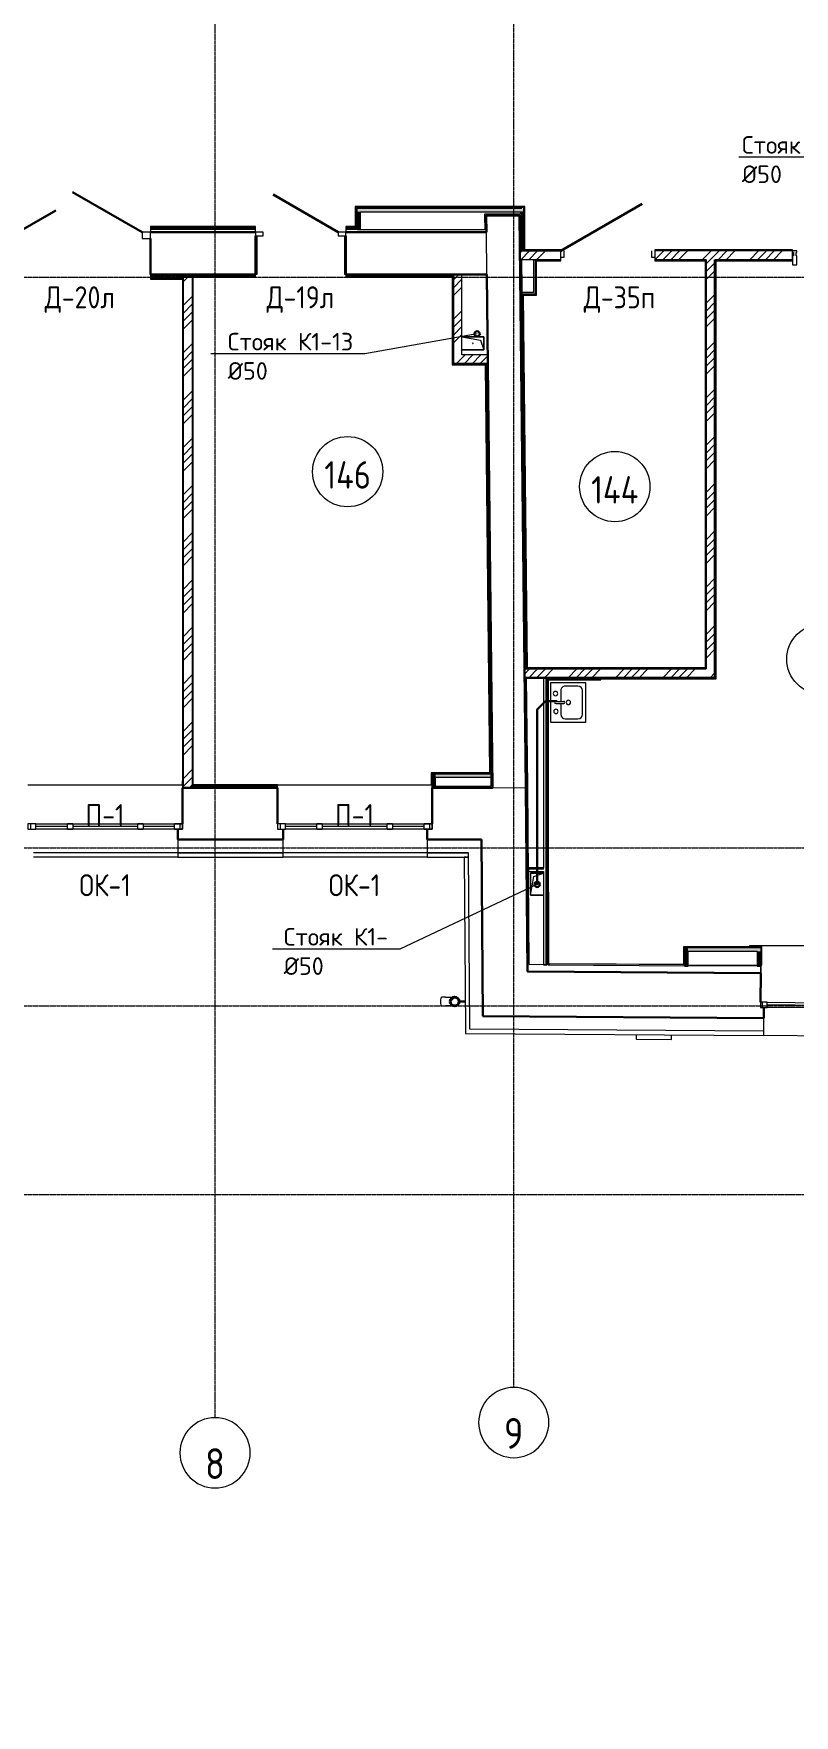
# Model space of a CAD drawing. Header units: millimetres. Extents: x -10178924 to 11692288, y -947381 to 58396.
# Drawn here: x 36385 to 45044, y -99954 to -80801 of the extents above; entities that cross this region are included whole.
import ezdxf
from ezdxf import colors
from ezdxf.entities.mleader import LeaderData, LeaderLine
from ezdxf.math import Vec2, Vec3

# ---------------------------------------------------------------- set-up
doc = ezdxf.new("R2010")
doc.units = ezdxf.units.MM
doc.linetypes.add('ADSK_Линия сетки', pattern=[25, 20, -2.5, 0, -2.5])
for name, color, linetype, lineweight in [('!К1', 32, 'Continuous', 30), ('_ Окна', 7, 'Continuous', 9), ('Аннотация', 7, 'Continuous', 18), ('Витраж', 7, 'Continuous', 9), ('Выноски ВК', 7, 'Continuous', 0), ('Двери', 7, 'Continuous', 9), ('Марки дверей', 7, 'Continuous', 20), ('Марки окон', 7, 'Continuous', 20), ('Обобщенные модели', 7, 'Continuous', 18), ('Окна', 7, 'Continuous', 9), ('Оси', 253, 'Continuous', 9), ('Перекрытие', 7, 'Continuous', 18), ('Сантехника', 7, 'Continuous', 18), ('Стены внутренние', 7, 'Continuous', 18), ('Стены наружные', 7, 'Continuous', 18), ('Стены несущие', 7, 'Continuous', 30), ('Стены отделка', 7, 'Continuous', 30), ('Стены штриховка', 7, 'Continuous', 9), ('ШТРИХОВКА', 252, 'Continuous', 15)]:
    doc.layers.add(name, color=color, linetype=linetype, lineweight=lineweight)
doc.layers.add('_надписи канализация', color=7, linetype='Continuous')
doc.layers.add('Линии', color=7, linetype='Continuous', lineweight=9, true_color=0x00a600)
doc.styles.add('GOST Common', font='GOST_Common.ttf', dxfattribs={"width": 0.9, "height": 350})
doc.styles.add('GOST Common_2', font='GOST_Common.ttf', dxfattribs={"width": 0.9, "height": 250})
doc.styles.add('ISOCPEUR', font='isocpeui.ttf', dxfattribs={"width": 0.9})
doc.styles.add('PDF ISOCPEUR', font='isocpeur.ttf')
pattern_1 = [(45, (-32053.86, -66750), (-269.4077, 269.4077), []), (45, (-31964.06, -66750), (-269.4077, 269.4077), []), (45, (-31874.26, -66750), (-269.4077, 269.4077), []), (45, (-31784.46, -66750), (-269.4077, 269.4077), [])]
pattern_2 = [(0, (0, -66749.99), (406.4, 101.6), [33.528, -271.272, 33.528, -271.272, -1625.6]), (0, (0, -66749.99), (406.4, 101.6), [-609.6, 33.528, -576.072, 33.528, -271.272, -711.2]), (0, (0, -66749.99), (406.4, 101.6), [-1524, 33.528, -169.672, 33.528, -474.472]), (120, (152.4, -66699.19), (-291.18818, 301.15272), [33.528, -271.272, 33.528, -271.272, -1625.6]), (120, (152.4, -66699.19), (-291.18818, 301.15272), [-609.6, 33.528, -576.072, 33.528, -271.272, -711.2]), (120, (152.4, -66699.19), (-291.18818, 301.15272), [-1524, 33.528, -169.672, 33.528, -474.472]), (240, (203.2, -66495.99), (-115.21182, -402.75272), [33.528, -271.272, 33.528, -271.272, -1625.6]), (240, (203.2, -66495.99), (-115.21182, -402.75272), [-609.6, 33.528, -576.072, 33.528, -271.272, -711.2]), (240, (203.2, -66495.99), (-115.21182, -402.75272), [-1524, 33.528, -169.672, 33.528, -474.472])]

# ---------------------------------------------------------------- blocks, each defined once
blk = doc.blocks.new('Ось сетки - Круг_Ø8 мм-8258-План подвала')
at = {"layer": 'Оси', "lineweight": 20}
for start, end in [(360, 180), (180, 360)]:
    blk.add_arc((0, 0), 4, start, end, dxfattribs=at)
blk = doc.blocks.new('оси')
at = {"layer": 'Оси', "linetype": 'ADSK_Линия сетки'}
for p, q in [((44950, -2541), (44950, 24580)), ((48350, -2196), (48350, 23921)), ((-3614, 10450), (62615, 10450)), ((-3614, 3950), (62615, 3950)), ((-3614, 2150), (62505, 2150)), ((-3614, 0), (62505, 0))]:
    blk.add_line(p, q, dxfattribs=at)
at = {"layer": 'Оси', "lineweight": 20, "xscale": 99.99999999999993, "yscale": 99.99999999999993, "zscale": 99.99999999999993}
for p in [(48350, -2596), (44950, -2941)]:
    blk.add_blockref('Ось сетки - Круг_Ø8 мм-8258-План подвала', p, dxfattribs=at)
at = {"layer": 'Оси', "char_height": 350, "width": 232.2, "attachment_point": 5, "line_spacing_factor": 1.022766, "style": 'GOST Common'}
for s, insert in [('\\pxqc,t0.25714,0.51429,0.77143,1.02857,1.28571,1.54286,1.8,2.05714,2.31429,2.57143,2.82857,3.08571,3.34286,3.6,3.85714,4.11429,4.37143,4.62857,4.88571,5.14286,5.4,5.65714,5.91429,6.17143,6.42857,6.68571,6.94286,7.2,7.45714,7.71429,7.97143,8.22857;{9}', (48349, -2719)), ('\\pxqc,t0.25714,0.51429,0.77143,1.02857,1.28571,1.54286,1.8,2.05714,2.31429,2.57143,2.82857,3.08571,3.34286,3.6,3.85714,4.11429,4.37143,4.62857,4.88571,5.14286,5.4,5.65714,5.91429,6.17143,6.42857,6.68571,6.94286,7.2,7.45714,7.71429,7.97143,8.22857;{8}', (44949, -3064))]:
    blk.add_mtext(s, dxfattribs=dict(at, insert=insert))
blk = doc.blocks.new('Sink - Kitchen _11_ - 450 x 400mm-658719-План 1-го этажа')
at = {"layer": 'Сантехника'}
for p, q in [((241, 202), (-209, 202)), ((-209, 202), (-209, -198)), ((-209, 202), (-209, -198)), ((241, 202), (-209, 202)), ((241, -198), (241, 202)), ((241, -198), (241, 202)), ((-171, 37), (-171, -109)), ((3, 88), (-120, 88)), ((3, 145), (3, 53)), ((28, 145), (28, 53)), ((152, 88), (28, 88)), ((203, -109), (203, 37)), ((-120, -160), (152, -160)), ((-209, -198), (241, -198)), ((-209, -198), (241, -198))]:
    blk.add_line(p, q, dxfattribs=at)
for centre, radius, start, end in [((-120, 37), 50.8, 90, 180), ((-86, 142), 25.4, 360, 180), ((-86, 142), 25.4, 180, 0), ((16, 0), 25.4, 360, 180), ((16, 0), 25.4, 180, 0), ((16, 145), 12.7, 360, 180), ((16, 53), 12.7, 180, 0), ((117, 147), 25.4, 360, 180), ((117, 147), 25.4, 180, 0), ((152, 37), 50.8, 360, 90), ((-120, -109), 50.8, 180, 270), ((152, -109), 50.8, 270, 0)]:
    blk.add_arc(centre, radius, start, end, dxfattribs=at)
blk = doc.blocks.new('Прямоугольный импост - Импост структурный с накладкой - 160мм-6453686-План 1-го этажа')
at = {"layer": 'Витраж', "lineweight": 18}
for p, q in [((-50, 0), (-50, 17)), ((-50, 17), (0, 17)), ((-40, 0), (-50, 0)), ((-40, -40), (-40, 0)), ((0, 0), (-10, 0)), ((-10, 0), (-10, -40)), ((0, 17), (0, 0)), ((-50, -140), (-50, -40)), ((-50, -40), (-40, -40)), ((0, -140), (-50, -140)), ((-10, -40), (0, -40)), ((0, -40), (0, -140))]:
    blk.add_line(p, q, dxfattribs=at)
blk = doc.blocks.new('AC_Дверь_Однопольная_Стальная - 1000х2100Н Д35п-металлическая-7230609-План 1-го этажа')
at = {"layer": 'Двери', "lineweight": 30}
blk.add_line((-535, 75), (392, 610), dxfattribs=at)
blk = doc.blocks.new('Дверь-Alumark_двупольная с глухим окном_S70 - 1600х2100 алюм ост Д-20л-5430551-План 1-го этажа')
at = {"layer": 'Двери', "lineweight": 30}
for p, q in [((830, 240), (38, 697)), ((-580, 240), (-151, 487))]:
    blk.add_line(p, q, dxfattribs=at)
at = {"layer": 'Двери'}
for p, q in [((-675, 240), (-675, 170)), ((-580, 240), (-675, 240)), ((-580, 170), (-580, 240)), ((830, 240), (830, 170)), ((925, 240), (830, 240)), ((925, 170), (925, 240)), ((-675, 170), (-580, 170)), ((830, 170), (925, 170))]:
    blk.add_line(p, q, dxfattribs=at)
blk = doc.blocks.new('Водосток - Тип 1 _карниз больше 490мм_-5298490-План 1-го этажа')
at = {"layer": 'Обобщенные модели', "lineweight": 9}
h = blk.add_hatch(dxfattribs=at)
h.set_pattern_fill('FP_13', color=256, style=0, pattern_type=2)
h.set_pattern_definition([(314.567, (392.8, 41336.54), (106.86455, 105.2614), [])])
h.paths.add_polyline_path([(76, 171), (76, 149), (86, 129), (103, 115), (125, 110), (147, 115), (164, 129), (174, 149), (174, 171), (164, 191), (147, 205), (125, 210), (102, 204), (86, 191), (76, 171)])
at = {"layer": 'Обобщенные модели'}
for p, q in [((75, 306), (75, 264)), ((175, 264), (175, 306)), ((120, 109), (120, 40)), ((130, 40), (130, 109))]:
    blk.add_line(p, q, dxfattribs=at)
at = {"layer": 'Обобщенные модели', "flags": 128}
for points in [[(75, 173), (75, 174), (75, 177), (75, 180), (75, 183), (75, 186), (75, 190), (75, 193), (75, 197), (75, 201), (75, 205), (75, 210), (75, 214), (75, 219), (75, 224), (75, 229), (75, 234), (75, 239), (75, 245), (75, 250), (75, 256), (75, 261), (75, 264)], [(175, 264), (175, 258), (175, 252), (175, 247), (175, 242), (175, 236), (175, 231), (175, 226), (175, 221), (175, 216), (175, 212), (175, 207), (175, 203), (175, 199), (175, 195), (175, 191), (175, 188), (175, 184), (175, 181), (175, 178), (175, 175), (175, 173)]]:
    blk.add_lwpolyline(points, dxfattribs=at)
at = {"layer": 'Обобщенные модели'}
for start, end in [(90, 270), (270, 90)]:
    blk.add_arc((125, 160), 52, start, end, dxfattribs=at)
at = {"layer": 'Обобщенные модели', "lineweight": 40}
for start, end in [(90, 270), (270, 90)]:
    blk.add_arc((125, 160), 50, start, end, dxfattribs=at)
at = {"layer": 'Обобщенные модели'}
for start_param, end_param in [(4.712389, 6.283185), (3.141593, 4.712389)]:
    blk.add_ellipse((125, 306), major_axis=(-50, 0), ratio=0.309017, start_param=start_param, end_param=end_param, dxfattribs=at)
blk = doc.blocks.new('АС_Дверь_Однопольная_Алюминиевая - 1030х2200 алюм ост с мат_плёнкой Д19л-4850132-План 1-го этажа')
at = {"layer": 'Двери'}
for p, q in [((-303, -200), (-390, -200)), ((-390, -200), (-390, -240)), ((-390, -240), (-303, -240)), ((-303, -240), (-303, -200)), ((640, -200), (553, -200)), ((553, -200), (553, -240)), ((553, -240), (640, -240)), ((640, -240), (640, -200))]:
    blk.add_line(p, q, dxfattribs=at)
at = {"layer": 'Двери', "lineweight": 30}
blk.add_line((-303, -240), (438, -668), dxfattribs=at)
blk = doc.blocks.new('GM_Отверстие прямоугольное _в плите_ - Отверстие-1400775-План 1-го этажа')
at = {"layer": 'Обобщенные модели'}
for p, q in [((-75, -125), (-75, 125)), ((-75, 125), (73, 125)), ((73, 125), (-75, 125)), ((-75, 125), (-75, -125)), ((-75, -125), (-38, 88)), ((-38, 88), (73, 124)), ((73, -125), (-75, -125)), ((-75, -125), (73, -125))]:
    blk.add_line(p, q, dxfattribs=at)
for start, end in [(360, 180), (180, 360), (60, 165), (300, 360), (195, 270)]:
    blk.add_arc((0, 0), 2.5, start, end, dxfattribs=at)
blk = doc.blocks.new('окно трехпол с фрамугой - 1740 и 1760 -2300_h___нов_ ок1-2142734-План 1-го этажа')
at = {"layer": '_ Окна', "lineweight": 18}
for p, q in [((-880, 115), (-880, 175)), ((-880, 175), (-790, 175)), ((-790, 115), (-880, 115)), ((-790, 175), (-790, 115)), ((-430, 115), (-430, 175)), ((-430, 175), (-370, 175)), ((-370, 115), (-430, 115)), ((-370, 175), (-370, 115)), ((370, 115), (370, 175)), ((370, 175), (430, 175)), ((430, 115), (370, 115)), ((430, 175), (430, 115)), ((790, 175), (790, 115)), ((880, 175), (790, 175)), ((790, 115), (880, 115)), ((880, 115), (880, 175))]:
    blk.add_line(p, q, dxfattribs=at)
at = {"layer": '_ Окна'}
for p, q in [((-850, 115), (-850, 175)), ((-790, 145), (-430, 145)), ((-370, 145), (370, 145)), ((430, 145), (790, 145)), ((850, 115), (850, 175))]:
    blk.add_line(p, q, dxfattribs=at)
at = {"layer": 'Окна'}
for p, q in [((-880, 175), (-880, 115)), ((-790, 175), (-880, 175)), ((-880, 115), (-790, 115)), ((-790, 175), (-430, 175)), ((-430, 115), (-790, 115)), ((-370, 175), (-430, 175)), ((-430, 115), (-370, 115)), ((-370, 175), (370, 175)), ((370, 115), (-370, 115)), ((430, 175), (370, 175)), ((370, 115), (430, 115)), ((430, 175), (790, 175)), ((790, 115), (430, 115)), ((880, 175), (790, 175)), ((790, 115), (880, 115)), ((880, 115), (880, 175))]:
    blk.add_line(p, q, dxfattribs=at)
blk = doc.blocks.new('окна_rehau_двупольное_2_фрамуги - 1460х2440 _нов_-3905278-План 1-го этажа')
at = {"layer": '_ Окна', "lineweight": 18}
for p, q in [((-750, 75), (-750, 135)), ((-750, 135), (-674, 135)), ((-674, 75), (-750, 75)), ((-674, 135), (-674, 75)), ((-38, 75), (-38, 135)), ((-38, 135), (38, 135)), ((38, 75), (-38, 75)), ((38, 135), (38, 75)), ((674, 135), (674, 75)), ((750, 135), (674, 135)), ((674, 75), (750, 75)), ((750, 75), (750, 135))]:
    blk.add_line(p, q, dxfattribs=at)
at = {"layer": '_ Окна'}
for p, q in [((-730, 75), (-730, 135)), ((-674, 105), (-38, 105)), ((38, 105), (674, 105)), ((730, 75), (730, 135))]:
    blk.add_line(p, q, dxfattribs=at)
at = {"layer": 'Окна'}
for p, q in [((-750, 135), (-750, 75)), ((-674, 135), (-750, 135)), ((-750, 75), (-674, 75)), ((-674, 135), (-38, 135)), ((-38, 75), (-674, 75)), ((38, 135), (-38, 135)), ((-38, 75), (38, 75)), ((38, 135), (674, 135)), ((674, 75), (38, 75)), ((750, 135), (674, 135)), ((674, 75), (750, 75)), ((750, 75), (750, 135))]:
    blk.add_line(p, q, dxfattribs=at)
blk = doc.blocks.new('GM_Отверстие прямоугольное _в плите_ - Отверстие-V77-План 1-го этажа')
at = {"layer": 'Обобщенные модели'}
for p, q in [((-75, -125), (-75, 125)), ((-75, 125), (75, 125)), ((75, 125), (-75, 125)), ((-75, 125), (-75, -125)), ((-75, -125), (-37.5, 87.5)), ((-37.5, 87.5), (75, 125)), ((75, 125), (75, -125)), ((75, -125), (75, 125))]:
    blk.add_line(p, q, dxfattribs=at)
for start, end in [(360, 180), (180, 360), (60, 165), (300, 360), (195, 270)]:
    blk.add_arc((0, 0), 2.5, start, end, dxfattribs=at)
blk = doc.blocks.new('1 этаж')
at = {"layer": 'Стены внутренние'}
for points in [[(41917, -57712), (41966, -57712), (41966, -57672), (40066, -57672), (40066, -57712), (41849, -57712)], [(40106, -57915), (40106, -57712), (40066, -57712), (40066, -57915)], [(40960, -64252), (40960, -64112), (40920, -64112), (40920, -64252)], [(41555, -64152), (41588, -64152), (41587, -64112), (40960, -64112), (40960, -64152), (41544, -64152)], [(43835, -66299), (43835, -66094), (43795, -66094), (43796, -66299)], [(43931, -66134), (44662, -66134), (44662, -66094), (43835, -66094), (43835, -66134)], [(44622, -66302), (44662, -66302), (44662, -66134), (44622, -66134), (44622, -66299)]]:
    blk.add_hatch(color=256, dxfattribs=at).paths.add_polyline_path(points)
at = {"layer": 'Стены внутренние', "lineweight": 9}
h = blk.add_hatch(dxfattribs=at)
h.set_pattern_fill('FP_12', color=256, style=0, pattern_type=2)
h.set_pattern_definition(pattern_2)
h.paths.add_polyline_path([(41957, -58158), (41957, -57712), (41942, -57712), (41942, -58158)])
h = blk.add_hatch(dxfattribs=at)
h.set_pattern_fill('FP_12', color=256, style=0, pattern_type=2)
h.set_pattern_definition(pattern_2)
h.paths.add_polyline_path([(38909, -57915), (38909, -57900), (37714, -57900), (37714, -57915), (38653, -57915)])
h.paths.add_polyline_path([(32319, -57915), (36114, -57915), (36114, -57900), (31634, -57900), (31634, -57915)])
h.paths.add_polyline_path([(39939, -57915), (40066, -57915), (40066, -57900), (39939, -57900)])
h.paths.add_polyline_path([(13319, -57915), (13643, -57915), (13643, -57900), (9946, -57900), (9946, -57915), (11208, -57915)])
h.paths.add_polyline_path([(15243, -57915), (21455, -57915), (21455, -57900), (15243, -57900)])
h.paths.add_polyline_path([(8343, -57915), (8346, -57915), (8346, -57900), (7564, -57900), (7564, -57915), (8041, -57915)])
h.paths.add_polyline_path([(24930, -57915), (25558, -57915), (25558, -57900), (23355, -57900), (23355, -57915), (24819, -57915)])
h.paths.add_polyline_path([(30114, -57915), (30114, -57900), (27498, -57900), (27498, -57915), (29680, -57915)])
h = blk.add_hatch(dxfattribs=at)
h.set_pattern_fill('ANSI34', color=256, scale=20)
h.set_pattern_definition(pattern_1)
h.paths.add_polyline_path([(42385, -58158), (41921, -58158), (41922, -58258), (42385, -58258)])
h.paths.add_polyline_path([(44040, -62918), (44140, -62918), (44140, -58455), (44040, -58455), (44040, -62446)])
h.paths.add_polyline_path([(45023, -58258), (45023, -58158), (43455, -58158), (43455, -58258), (44040, -58258), (44040, -58455), (44140, -58455), (44140, -58258)])
h = blk.add_hatch(dxfattribs=at)
h.set_pattern_fill('FP_12', color=256, style=0, pattern_type=2)
h.set_pattern_definition(pattern_2)
h.paths.add_polyline_path([(36114, -58460), (36114, -58445), (31634, -58445), (31634, -58460), (36112, -58460)])
h.paths.add_polyline_path([(37742, -58460), (38061, -58460), (38061, -58445), (37714, -58445), (37714, -58460), (37737, -58460)])
h = blk.add_hatch(dxfattribs=at)
h.set_pattern_fill('ANSI34', color=256, scale=20, style=0)
h.set_pattern_definition(pattern_1)
h.paths.add_polyline_path([(41159, -58425), (41259, -58425), (41259, -59442), (41159, -59442)])
h = blk.add_hatch(dxfattribs=at)
h.set_pattern_fill('ANSI34', color=256, scale=20, style=0)
h.set_pattern_definition(pattern_1)
h.paths.add_polyline_path([(41555, -59442), (41554, -59342), (41259, -59342), (41259, -59442)])
h = blk.add_hatch(dxfattribs=at)
h.set_pattern_fill('ANSI34', color=256, scale=20, style=0)
h.set_pattern_definition(pattern_1)
h.paths.add_polyline_path([(44140, -63018), (44140, -62918), (41974, -62918), (41975, -63018), (44040, -63018)])
at = {"layer": 'Стены штриховка'}
h = blk.add_hatch(dxfattribs=at)
h.set_pattern_fill('ANSI34', color=256, scale=20)
h.set_pattern_definition(pattern_1)
h.paths.add_polyline_path([(38190, -58455), (38090, -58455), (38090, -64272), (38190, -64272)])
at = {"layer": 'Линии', "color": 7}
for centre in [(39959, -60672), (43000, -60842), (45357, -62807)]:
    blk.add_circle(centre, 400, dxfattribs=at)
at = {"layer": 'Перекрытие'}
for p, q in [((41926, -57712), (41927, -57740)), ((38926, -57985), (38926, -58425)), ((39926, -58425), (39926, -57985)), ((42420, -58158), (42420, -58233)), ((43420, -58233), (43420, -58158)), ((42420, -58233), (42385, -58233)), ((43455, -58233), (43420, -58233)), ((38926, -58425), (38909, -58425)), ((39939, -58425), (39926, -58425)), ((46194, -66072), (44534, -66072)), ((44534, -66072), (44534, -66082)), ((43835, -66287), (44622, -66292)), ((44661, -66305), (44664, -66715))]:
    blk.add_line(p, q, dxfattribs=at)
at = {"layer": 'Стены наружные'}
for p, q in [((36320, -64240), (38078, -64240)), ((38078, -64240), (38078, -64192)), ((39160, -64240), (40908, -64240)), ((38025, -65012), (36385, -65012)), ((38025, -65062), (36385, -65062)), ((40865, -65012), (39225, -65012)), ((40865, -65062), (39225, -65062)), ((46111, -67105), (44696, -67095))]:
    blk.add_line(p, q, dxfattribs=at)
at = {"layer": 'Стены несущие'}
for p, q in [((41917, -57755), (41537, -57760)), ((41537, -57760), (41539, -57945)), ((41989, -64272), (41917, -57755)), ((37714, -57945), (38909, -57945)), ((37714, -58015), (37714, -58425)), ((38909, -58425), (38909, -57985)), ((39939, -57945), (41539, -57945)), ((39939, -57985), (39939, -58425)), ((44140, -63018), (44140, -58258)), ((37714, -58425), (38909, -58425)), ((39939, -58425), (41544, -58425)), ((41159, -58425), (41159, -59442)), ((41544, -58425), (41609, -64272)), ((41159, -59442), (41555, -59442)), ((41975, -63018), (44140, -63018)), ((38080, -64272), (38080, -64682)), ((39160, -64272), (38080, -64272)), ((39160, -64682), (39160, -64272)), ((40920, -64272), (40920, -64682)), ((41609, -64272), (40920, -64272)), ((42005, -66366), (41989, -64272)), ((38025, -64742), (38025, -64862)), ((39225, -64862), (38025, -64862)), ((39225, -64862), (39225, -64742)), ((40865, -64742), (40865, -64862)), ((40865, -64862), (41483, -64862)), ((41483, -64862), (41499, -66872)), ((44661, -66385), (42005, -66366)), ((42005, -66366), (44660, -66385)), ((44658, -66715), (44661, -66385)), ((44657, -66775), (44658, -66775)), ((44697, -66895), (44698, -66775)), ((41499, -66872), (44697, -66895))]:
    blk.add_line(p, q, dxfattribs=at)
at = {"layer": 'Стены отделка', "lineweight": 9}
for p, q in [((41977, -57652), (40046, -57652)), ((40046, -57652), (40046, -57880)), ((40066, -57672), (41942, -57672)), ((40066, -57915), (40066, -57672)), ((40106, -57712), (41942, -57712)), ((40106, -57915), (40106, -57712)), ((41938, -57740), (41517, -57740)), ((41517, -57740), (41517, -57760)), ((41537, -57760), (41517, -57760)), ((41517, -57760), (41519, -57915)), ((41517, -57760), (41938, -57760)), ((41539, -57915), (41537, -57760)), ((41937, -57760), (41917, -57760)), ((41917, -57760), (41922, -58158)), ((41942, -58158), (41937, -57760)), ((41938, -57760), (41938, -57740)), ((41942, -57712), (41942, -58158)), ((41977, -58146), (41977, -57652)), ((37714, -57880), (37714, -57945)), ((38909, -57880), (37714, -57880)), ((38909, -57945), (38909, -57880)), ((39939, -57880), (39939, -57945)), ((40046, -57880), (39939, -57880)), ((40066, -57915), (41539, -57915)), ((41519, -57915), (41539, -57915)), ((41539, -57945), (41539, -57915)), ((41539, -57945), (41539, -57945)), ((42385, -58146), (41977, -58146)), ((42385, -58270), (42385, -58146)), ((43455, -58146), (43455, -58270)), ((45023, -58146), (43455, -58146)), ((45023, -58270), (45023, -58146)), ((41994, -62918), (41942, -58258)), ((42076, -58258), (42076, -58630)), ((42096, -58650), (42096, -58258)), ((42108, -58270), (42385, -58270)), ((42108, -58660), (42108, -58270)), ((43455, -58270), (44028, -58270)), ((44028, -58270), (44028, -62906)), ((44040, -58258), (44040, -62918)), ((44152, -58270), (45023, -58270)), ((44152, -63028), (44152, -58270)), ((37714, -58425), (37714, -58480)), ((37714, -58480), (38049, -58480)), ((38061, -58445), (38221, -58445)), ((38078, -58469), (38078, -64192)), ((38090, -64272), (38090, -58445)), ((38190, -58445), (38190, -64272)), ((38202, -64240), (38202, -58457)), ((38202, -58457), (38909, -58457)), ((38909, -58457), (38909, -58425)), ((39939, -58425), (39939, -58457)), ((39939, -58457), (41147, -58457)), ((41147, -58457), (41147, -59452)), ((41259, -59342), (41259, -58425)), ((42076, -58630), (41946, -58630)), ((42096, -58650), (41946, -58650)), ((42006, -62906), (41959, -58662)), ((41959, -58662), (42106, -58662)), ((41554, -59342), (41259, -59342)), ((41149, -59454), (41524, -59454)), ((41524, -59454), (41575, -64100)), ((41536, -59452), (41589, -64252)), ((41974, -62918), (44040, -62918)), ((44028, -62906), (42006, -62906)), ((42009, -64255), (41995, -63018)), ((42190, -63043), (42190, -65185)), ((42230, -66288), (42230, -63028)), ((42232, -63030), (42232, -66288)), ((42232, -63030), (44150, -63030)), ((42244, -65461), (42244, -63042)), ((42244, -63042), (42842, -63042)), ((40908, -64102), (40908, -64240)), ((41575, -64100), (40910, -64100)), ((40920, -64112), (41607, -64112)), ((40920, -64272), (40920, -64112)), ((40960, -64152), (41608, -64152)), ((40960, -64252), (40960, -64152)), ((38080, -64252), (38080, -64272)), ((38221, -64252), (38190, -64252)), ((39160, -64240), (38202, -64240)), ((39160, -64272), (39160, -64240)), ((40908, -64240), (40920, -64240)), ((40920, -64252), (41589, -64252)), ((41610, -64252), (41609, -64252)), ((41609, -64272), (41610, -64272)), ((41610, -64272), (41610, -64252)), ((41989, -64255), (42004, -66286)), ((42024, -66286), (42009, -64255)), ((38025, -64862), (38025, -65062)), ((39225, -65062), (39225, -64862)), ((40865, -64862), (40865, -65062)), ((38026, -65012), (38025, -65012)), ((38025, -65062), (39225, -65062)), ((40866, -65012), (40865, -65012)), ((40865, -65062), (41335, -65062)), ((41285, -65062), (41300, -67021)), ((41335, -65062), (41285, -65062)), ((41335, -65062), (41335, -65012)), ((41350, -67021), (41335, -65012)), ((42190, -65185), (42016, -65185)), ((42016, -65185), (42016, -65225)), ((42016, -65225), (42190, -65225)), ((42190, -65225), (42190, -66288)), ((42248, -65461), (42244, -65461)), ((42248, -66276), (42248, -65461)), ((43783, -66084), (43783, -66286)), ((44672, -66082), (43785, -66082)), ((44662, -66094), (43795, -66094)), ((43795, -66302), (43795, -66094)), ((43835, -66134), (44622, -66134)), ((43835, -66302), (43835, -66134)), ((44622, -66134), (44622, -66302)), ((44662, -66094), (44662, -66302)), ((44674, -66293), (44674, -66084)), ((42005, -66286), (42004, -66366)), ((42004, -66286), (42005, -66286)), ((42004, -66366), (42005, -66366)), ((42242, -66288), (42024, -66286)), ((42190, -66288), (42230, -66288)), ((43783, -66286), (42248, -66276)), ((44661, -66305), (43795, -66299)), ((43795, -66302), (43835, -66302)), ((44622, -66302), (44662, -66302)), ((44660, -66385), (44661, -66385)), ((44661, -66385), (44661, -66305)), ((44662, -66293), (44674, -66293)), ((41300, -67021), (41299, -67071)), ((44696, -67095), (44697, -66895)), ((41299, -67071), (44696, -67095)), ((43245, -67085), (43245, -67135)), ((43245, -67135), (43645, -67138)), ((43645, -67138), (43645, -67088)), ((44696, -67045), (44695, -67045))]:
    blk.add_line(p, q, dxfattribs=at)
at = {"layer": 'Стены штриховка'}
for p, q in [((41966, -57663), (40057, -57663)), ((40057, -57891), (40057, -57663)), ((41942, -57712), (41966, -57712)), ((41957, -58158), (41957, -57712)), ((41966, -58158), (41966, -57663)), ((38909, -57891), (37714, -57891)), ((38909, -57900), (37714, -57900)), ((38909, -57915), (37714, -57915)), ((40057, -57891), (39939, -57891)), ((40066, -57900), (39939, -57900)), ((40066, -57915), (39939, -57915)), ((41544, -58425), (41539, -57945)), ((41942, -58158), (42385, -58158)), ((41977, -58158), (41977, -58146)), ((42385, -58148), (41977, -58148)), ((45023, -58148), (43455, -58148)), ((45025, -58158), (43455, -58158)), ((42385, -58258), (41922, -58258)), ((42106, -58268), (42385, -58268)), ((42106, -58662), (42106, -58268)), ((44040, -58258), (43455, -58258)), ((43455, -58268), (44030, -58268)), ((44030, -58268), (44030, -62908)), ((45023, -58258), (44140, -58258)), ((44150, -58268), (45023, -58268)), ((44150, -63030), (44150, -58268)), ((38061, -58445), (37714, -58445)), ((37714, -58460), (38080, -58460)), ((37714, -58469), (38078, -58469)), ((38049, -58480), (38078, -58480)), ((38080, -58460), (38080, -64252)), ((38200, -64242), (38200, -58455)), ((38200, -58455), (38909, -58455)), ((38909, -58445), (38221, -58445)), ((41159, -58445), (39939, -58445)), ((39939, -58455), (41149, -58455)), ((41149, -58455), (41149, -59454)), ((42004, -62908), (41957, -58660)), ((41957, -58660), (42108, -58660)), ((42106, -58662), (42108, -58662)), ((42108, -58662), (42108, -58660)), ((41147, -59452), (41147, -59454)), ((41147, -59454), (41149, -59454)), ((41149, -59452), (41536, -59452)), ((41159, -59442), (41159, -59440)), ((41161, -59442), (41159, -59442)), ((41526, -59452), (41577, -64102)), ((44030, -62908), (42004, -62908)), ((42190, -63018), (42190, -63043)), ((42217, -66288), (42217, -63018)), ((42230, -63028), (44152, -63028)), ((42242, -65461), (42242, -63040)), ((42242, -63040), (42842, -63040)), ((42842, -63042), (42842, -63030)), ((44150, -63030), (44152, -63030)), ((44152, -63030), (44152, -63028)), ((40910, -64100), (40908, -64100)), ((40908, -64100), (40908, -64102)), ((41577, -64102), (40908, -64102)), ((40910, -64100), (40910, -64240)), ((39160, -64242), (38200, -64242)), ((38221, -64252), (39160, -64252)), ((41989, -64272), (41609, -64276)), ((41609, -64276), (41609, -64272)), ((38025, -65012), (39225, -65012)), ((39225, -65012), (38026, -65012)), ((40865, -65012), (41335, -65012)), ((41335, -65012), (40866, -65012)), ((42190, -65198), (42016, -65198)), ((42190, -65198), (42190, -65185)), ((42232, -65461), (42244, -65461)), ((42241, -65461), (42241, -66276)), ((43785, -66082), (43783, -66082)), ((43783, -66082), (43783, -66084)), ((44674, -66084), (43783, -66084)), ((43785, -66082), (43785, -66288)), ((44672, -66293), (44672, -66082)), ((44674, -66082), (44672, -66082)), ((44674, -66084), (44674, -66082)), ((42242, -66288), (43795, -66299)), ((42248, -66276), (42248, -66288)), ((43785, -66288), (42248, -66278)), ((44695, -67045), (41350, -67021))]:
    blk.add_line(p, q, dxfattribs=at)
blk.add_blockref('оси', (-6500, -68905))
at = {"layer": 'Витраж', "extrusion": (0, 0, -1)}
blk.add_blockref('Прямоугольный импост - Импост структурный с накладкой - 160мм-6453686-План 1-го этажа', (-45023, -58175), dxfattribs=at)
at = {"layer": 'Двери'}
blk.add_blockref('Дверь-Alumark_двупольная с глухим окном_S70 - 1600х2100 алюм ост Д-20л-5430551-План 1-го этажа', (36789, -58185), dxfattribs=at)
at = {"layer": 'Двери', "rotation": 180}
blk.add_blockref('АС_Дверь_Однопольная_Алюминиевая - 1030х2200 алюм ост с мат_плёнкой Д19л-4850132-План 1-го этажа', (39549, -58185), dxfattribs=at)
at = {"layer": 'Двери', "color": 8, "true_color": 0x7f7f7f}
blk.add_blockref('AC_Дверь_Однопольная_Стальная - 1000х2100Н Д35п-металлическая-7230609-План 1-го этажа', (42920, -58233), dxfattribs=at)
at = {"layer": 'Обобщенные модели'}
for name, p, rotation in [('GM_Отверстие прямоугольное _в плите_ - Отверстие-V77-План 1-го этажа', (41384, -59210), 270), ('Водосток - Тип 1 _карниз больше 490мм_-5298490-План 1-го этажа', (41338, -66830), 90.43334442127687)]:
    blk.add_blockref(name, p, dxfattribs=dict(at, rotation=rotation))
blk.add_blockref('GM_Отверстие прямоугольное _в плите_ - Отверстие-1400775-План 1-го этажа', (42117, -65370), dxfattribs=at)
at = {"layer": 'Окна'}
for name, p, rotation in [('окно трехпол с фрамугой - 1740 и 1760 -2300_h___нов_ ок1-2142734-План 1-го этажа', (37200, -64567), 180), ('окно трехпол с фрамугой - 1740 и 1760 -2300_h___нов_ ок1-2142734-План 1-го этажа', (40040, -64567), 180), ('окна_rehau_двупольное_2_фрамуги - 1460х2440 _нов_-3905278-План 1-го этажа', (45409, -66645), 179.5988121538022)]:
    blk.add_blockref(name, p, dxfattribs=dict(at, rotation=rotation))
at = {"layer": 'Сантехника', "rotation": 90}
blk.add_blockref('Sink - Kitchen _11_ - 450 x 400mm-658719-План 1-го этажа', (42472, -63316), dxfattribs=at)
at = {"layer": 'Аннотация', "lineweight": 9, "char_height": 312.5, "width": 520.21, "attachment_point": 5, "line_spacing_factor": 1.022766, "style": 'GOST Common'}
for s, insert in [('146', (39959, -60709)), ('144', (43000, -60879))]:
    blk.add_mtext(s, dxfattribs=dict(at, insert=insert))
at = {"layer": 'Марки дверей', "lineweight": 9, "char_height": 250, "attachment_point": 5, "line_spacing_factor": 1.022766, "style": 'GOST Common_2'}
for s, insert, width in [('\\pxqc,t1.8,3.6,5.4,7.2,9,10.8,12.6,14.4,16.2,18,19.8,21.6,23.4,25.2,27,28.8,30.6,32.4,34.2,36,37.8,39.6,41.4,43.2,45,46.8,48.6,50.4,52.2,54,55.8,57.6;{Д-20л}', (36910, -58712), 851.4), ('\\pxqc,t1.8,3.6,5.4,7.2,9,10.8,12.6,14.4,16.2,18,19.8,21.6,23.4,25.2,27,28.8,30.6,32.4,34.2,36,37.8,39.6,41.4,43.2,45,46.8,48.6,50.4,52.2,54,55.8,57.6;{Д-19л}', (39420, -58712), 803.7), ('\\pxqc,t1.8,3.6,5.4,7.2,9,10.8,12.6,14.4,16.2,18,19.8,21.6,23.4,25.2,27,28.8,30.6,32.4,34.2,36,37.8,39.6,41.4,43.2,45,46.8,48.6,50.4,52.2,54,55.8,57.6;{Д-35п}', (43054, -58712), 851.4)]:
    blk.add_mtext(s, dxfattribs=dict(at, insert=insert, width=width))
at = {"layer": 'Марки окон', "lineweight": 9, "char_height": 250, "attachment_point": 5, "line_spacing_factor": 1.022766, "style": 'GOST Common_2'}
for s, insert, width in [('\\pxqc,t1.8,3.6,5.4,7.2,9,10.8,12.6,14.4,16.2,18,19.8,21.6,23.4,25.2,27,28.8,30.6,32.4,34.2,36,37.8,39.6,41.4,43.2,45,46.8,48.6,50.4,52.2,54,55.8,57.6;{П-1}', (37197, -64583), 458.1), ('\\pxqc,t1.8,3.6,5.4,7.2,9,10.8,12.6,14.4,16.2,18,19.8,21.6,23.4,25.2,27,28.8,30.6,32.4,34.2,36,37.8,39.6,41.4,43.2,45,46.8,48.6,50.4,52.2,54,55.8,57.6;{П-1}', (40037, -64583), 458.1), ('\\pxqc,t1.8,3.6,5.4,7.2,9,10.8,12.6,14.4,16.2,18,19.8,21.6,23.4,25.2,27,28.8,30.6,32.4,34.2,36,37.8,39.6,41.4,43.2,45,46.8,48.6,50.4,52.2,54,55.8,57.6;{ОК-1}', (37197, -65382), 637.2), ('\\pxqc,t1.8,3.6,5.4,7.2,9,10.8,12.6,14.4,16.2,18,19.8,21.6,23.4,25.2,27,28.8,30.6,32.4,34.2,36,37.8,39.6,41.4,43.2,45,46.8,48.6,50.4,52.2,54,55.8,57.6;{ОК-1}', (40037, -65382), 637.2)]:
    blk.add_mtext(s, dxfattribs=dict(at, insert=insert, width=width))
blk = doc.blocks.new('_None')

msp = doc.modelspace()

# ---------------------------------------------------------------- linework, layer by layer
at = {"layer": '!К1'}
msp.add_lwpolyline([(42117.9, -90490.2), (42117.9, -88497.7), (42213.1, -88402.5), (42345.3, -88402.5)], dxfattribs=at)
for centre in [(41431.9, -84220.7), (42116.7, -90490.2)]:
    msp.add_circle(centre, 30, dxfattribs=at)

# ---------------------------------------------------------------- block references
at = {"layer": 'ШТРИХОВКА'}
msp.add_blockref('1 этаж', (0, -25118), dxfattribs=at)

# ---------------------------------------------------------------- leaders
at = {"layer": '_надписи канализация', "lineweight": -2}
ml = msp.add_multileader_mtext('Standard', dxfattribs=at)
ml.set_content('\\A1;Приямок{\\Fisocp3|c204; }800{\\fArial|b0|i0|c204|p34;х}800х800(h)\\P{\\fArial|b0|i0|c204|p34;с\\Fisocp3|c204; }насосом дренажным {\\A0;\\H0.91667x;ГНОМ 10-10Г\\A1;\\H1.09091x; \\PN=1,1 кВт \\P (1 раб)\\Fisocp3|c204; \\fISOCPEUR|b0|i0|c204|p34;(закрыть рифленым железом)}', color=256, style='ISOCPEUR')
ml.set_leader_properties(lineweight=13)
ml.set_arrow_properties(name='NONE')
ml.build(insert=Vec2(0, 0))
ml.multileader.update_dxf_attribs({"text_left_attachment_type": 6, "text_right_attachment_type": 6, "dogleg_length": 100, "arrow_head_size": 300, "scale": 100})
ctx = ml.context
ctx.base_point, ctx.scale, ctx.char_height, ctx.arrow_head_size, ctx.landing_gap_size, ctx.plane_origin = Vec3(-145291.4, -94662.5), 100, 250, 300, 0.09, Vec3(-154635.5, -95039)
ctx.left_attachment, ctx.right_attachment, ctx.text_align_type = 6, 6, 1
notes = []
notes.append((ctx, [(0, (1, 1, 0), (-145391.4, -94662.5), (1, 0), 100, [(1, [(-147646.4, -96799.7)], 0, [])])]))
ctx.mtext.insert, ctx.mtext.width, ctx.mtext.alignment, ctx.mtext.flow_direction = Vec3(-142614, -94337.5), 5926.326, 2, 5
ml = msp.add_multileader_mtext('Standard', dxfattribs=at)
ml.set_content('\\A1;Приямок{\\Fisocp3|c204; }800{\\fArial|b0|i0|c204|p34;х}800х800(h)\\P{\\fArial|b0|i0|c204|p34;с\\Fisocp3|c204; }насосом дренажным {\\A0;\\H0.91667x;ГНОМ 10-10Г\\A1;\\H1.09091x; \\PN=1,1 кВт \\P (1 раб)\\Fisocp3|c204; \\fISOCPEUR|b0|i0|c204|p34;(закрыть рифленым железом)}', color=256, style='ISOCPEUR')
ml.set_leader_properties(lineweight=13)
ml.set_arrow_properties(name='NONE')
ml.build(insert=Vec2(0, 0))
ml.multileader.update_dxf_attribs({"text_left_attachment_type": 6, "text_right_attachment_type": 6, "dogleg_length": 100, "arrow_head_size": 300, "scale": 100})
ctx = ml.context
ctx.base_point, ctx.scale, ctx.char_height, ctx.arrow_head_size, ctx.landing_gap_size, ctx.plane_origin = Vec3(-145362, -98698.1), 100, 250, 300, 0.09, Vec3(-144983.4, -96462.3)
ctx.left_attachment, ctx.right_attachment, ctx.text_align_type = 6, 6, 1
notes.append((ctx, [(0, (1, 1, 0), (-145462, -98698.1), (1, 0), 100, [(1, [(-147878.1, -99718.5)], 0, [])])]))
ctx.mtext.insert, ctx.mtext.width, ctx.mtext.alignment, ctx.mtext.flow_direction = Vec3(-142684.6, -98373.1), 5926.326, 2, 5
at = {"layer": 'Выноски ВК', "ltscale": 50}
ml = msp.add_multileader_mtext('Standard', dxfattribs=at)
ml.set_content('Стояк К1-14 ^J%%C50', color=256, style='PDF ISOCPEUR')
ml.set_leader_properties(color=256, linetype='ByLayer', lineweight=-1)
ml.set_arrow_properties(name='NONE')
ml.build(insert=Vec2(0, 0))
ml.multileader.update_dxf_attribs({"text_left_attachment_type": 6, "text_right_attachment_type": 6, "dogleg_length": 100, "arrow_head_size": 300})
ctx = ml.context
ctx.base_point, ctx.char_height, ctx.arrow_head_size, ctx.landing_gap_size, ctx.plane_origin = Vec3(44447.3, -82209.3), 200, 300, 0, Vec3(40350.1, -79481.1)
ctx.left_attachment, ctx.right_attachment = 6, 6
notes.append((ctx, [(1, (1, 1, 0), (46027.3, -82209.3), (-1, 0), 100, [(1, [(47594.5, -83193.3)], 0, [])])]))
ctx.mtext.insert, ctx.mtext.width, ctx.mtext.flow_direction = Vec3(44447.3, -81969.3), 1501.539, 5
ml = msp.add_multileader_mtext('Standard', dxfattribs=at)
ml.set_content('Стояк К1-13 ^J%%C50', color=256, style='PDF ISOCPEUR')
ml.set_leader_properties(color=256, linetype='ByLayer', lineweight=-1)
ml.set_arrow_properties(name='NONE')
ml.build(insert=Vec2(0, 0))
ml.multileader.update_dxf_attribs({"text_left_attachment_type": 6, "text_right_attachment_type": 6, "dogleg_length": 100, "arrow_head_size": 300})
ctx = ml.context
ctx.base_point, ctx.char_height, ctx.arrow_head_size, ctx.landing_gap_size, ctx.plane_origin = Vec3(38594.6, -84449.4), 200, 300, 0, Vec3(34187.6, -80508.5)
ctx.left_attachment, ctx.right_attachment = 6, 6
notes.append((ctx, [(1, (1, 1, 0), (40154.6, -84449.4), (-1, 0), 100, [(1, [(41431.9, -84220.7)], 0, [])])]))
ctx.mtext.insert, ctx.mtext.flow_direction = Vec3(38594.6, -84209.4), 5
ml = msp.add_multileader_mtext('Standard', dxfattribs=at)
ml.set_content('Стояк К1- ^J%%C50', color=256, style='PDF ISOCPEUR')
ml.set_leader_properties(color=256, linetype='ByLayer', lineweight=-1)
ml.set_arrow_properties(name='NONE')
ml.build(insert=Vec2(0, 0))
ml.multileader.update_dxf_attribs({"text_left_attachment_type": 6, "text_right_attachment_type": 6, "dogleg_length": 100, "arrow_head_size": 300})
ctx = ml.context
ctx.base_point, ctx.char_height, ctx.arrow_head_size, ctx.landing_gap_size, ctx.plane_origin = Vec3(39231.7, -91227.4), 200, 300, 0, Vec3(34874.5, -86777.1)
ctx.left_attachment, ctx.right_attachment = 6, 6
notes.append((ctx, [(1, (1, 1, 0), (40551.7, -91227.4), (-1, 0), 100, [(1, [(42118.8, -90489.3)], 0, [])])]))
ctx.mtext.insert, ctx.mtext.flow_direction = Vec3(39231.7, -90987.4), 5
for ctx, leaders in notes:
    for number, flags, end, landing, length, lines in leaders:
        leader = LeaderData()
        leader.index, (leader.has_last_leader_line, leader.has_dogleg_vector, leader.attachment_direction) = number, flags
        leader.last_leader_point, leader.dogleg_vector, leader.dogleg_length = Vec3(end), Vec3(landing), length
        for number, points, colour, breaks in lines:
            line = LeaderLine()
            line.index, line.vertices, line.color, line.breaks = number, Vec3.list(points), colors.encode_raw_color(colour), breaks
            leader.lines.append(line)
        ctx.leaders.append(leader)

doc.saveas('drawing.dxf')
